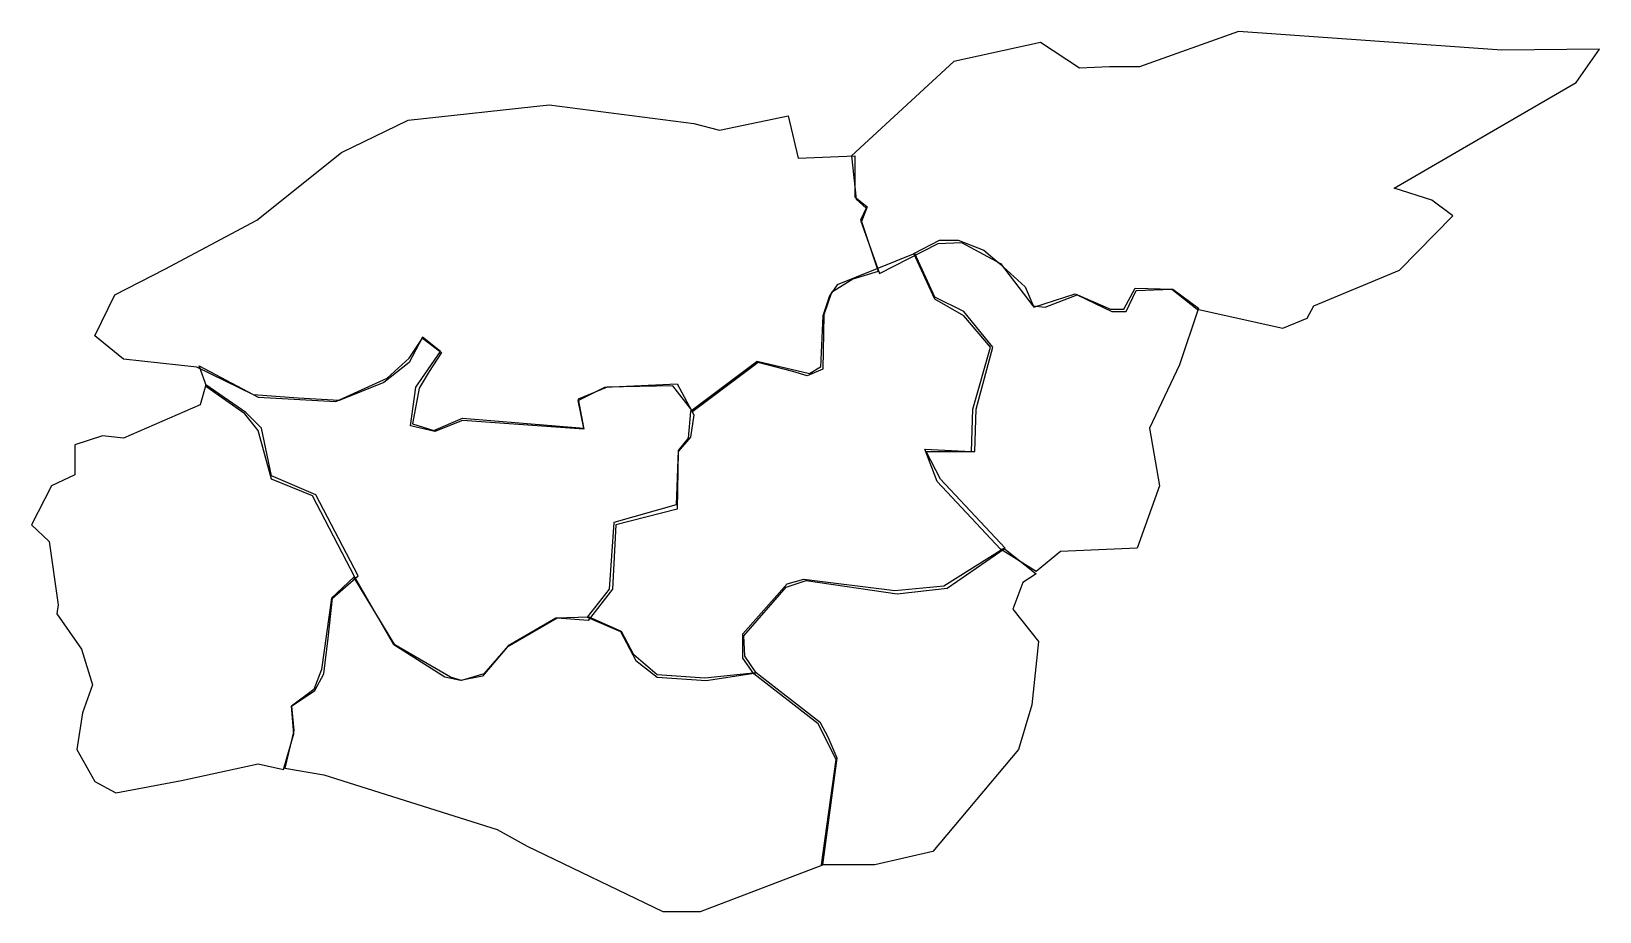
# Model space of a CAD drawing. Extents: x -322 to 484, y 15 to 467.
import ezdxf

# ---------------------------------------------------------------- set-up
doc = ezdxf.new("R2010")
doc.units = 0
doc.layers.add('Layer_1', color=7, linetype='CONTINUOUS')

msp = doc.modelspace()

# ---------------------------------------------------------------- linework, layer by layer
at = {"layer": 'Layer_1', "color": 7}
for points in [[(99.428568, 403.428572), (101.714288, 381.14286), (106.857144, 376.571428), (104, 370.285716), (113.714288, 342.85714), (144, 358.285716), (156, 358.85714), (176, 348.000004), (192.571432, 326.285716), (198.857144, 325.714284), (215.428568, 332.000004), (233.142856, 323.428572), (240.571432, 323.428572), (245.714288, 334.285716), (264, 334.85714), (277.142856, 324.571428), (321.142856, 314.85714), (333.714288, 320.000004), (337.142856, 326.285716), (381.142856, 344.571428), (408.571432, 372.571428), (397.714288, 380.571428), (378.285712, 386.85714), (472, 441.14286), (484, 458.285716), (433.714288, 457.714284), (298.285712, 467.428572), (247.428568, 449.14286), (232, 449.14286), (216.571432, 448.571428), (196.571432, 461.714284), (152, 452.000004), (99.428568, 403.428572)], [(-237.142856, 294.85714), (-274.857144, 298.85714), (-289.714288, 310.85714), (-279.428568, 332.000004), (-253.714288, 345.14286), (-206.285712, 370.285716), (-162.857144, 405.14286), (-128.571432, 421.714284), (-56, 429.714284), (18.285714, 420.000004), (31.428571, 416.571428), (66.857143, 424.000004), (72, 402.285716), (101.142856, 403.428572), (101.142856, 382.285716), (107.428568, 377.14286), (104.571432, 369.714284), (113.142856, 344.000004), (100, 340.000004), (89.142856, 333.14286), (85.142856, 321.714284), (84.571432, 293.714284), (76.571429, 290.285716), (69.142858, 292.571428), (51.428571, 297.14286), (17.714286, 272.000004), (7.428571, 285.14286), (-26.285714, 284.571428), (-41.142857, 278.285716), (-38.285714, 262.85714), (-100.571432, 267.428572), (-114.857144, 261.714284), (-127.428568, 264.571428), (-124.571432, 284.571428), (-112, 302.85714), (-121.142856, 310.285716), (-128, 297.14286), (-141.142856, 286.85714), (-164, 277.714284), (-185.142856, 278.85714), (-208, 280.571428), (-237.142856, 294.85714)], [(194.285712, 189.714284), (176, 201.14286), (143.428568, 236.000004), (137.142856, 252.571428), (161.142856, 251.428572), (161.714288, 273.14286), (170.857144, 305.14286), (157.142856, 321.14286), (142.285712, 329.714284), (131.428568, 353.14286), (144.571432, 360.000004), (154.285712, 360.000004), (167.428568, 354.85714), (175.428568, 348.000004), (188.571432, 336.000004), (193.142856, 325.714284), (214.285712, 332.571428), (232.571432, 324.571428), (239.428568, 324.571428), (245.142856, 335.428572), (264.571432, 334.85714), (277.714288, 325.14286), (268, 296.000004), (252.571432, 263.428572), (257.714288, 233.714284), (246.285712, 201.714284), (206.857144, 200.000004), (194.285712, 189.714284)], [(50.285714, 137.714284), (44.571429, 146.285716), (44, 156.571428), (65.714286, 181.714284), (76, 185.14286), (122.857144, 178.285716), (148.571432, 181.14286), (178.285712, 201.714284), (145.142856, 237.14286), (137.714288, 251.428572), (162.857144, 251.428572), (163.428568, 273.14286), (172, 305.14286), (157.142856, 323.428572), (142.285712, 330.85714), (132, 353.14286), (92, 337.14286), (88, 331.428572), (84.571432, 321.14286), (83.428568, 294.85714), (77.714286, 291.428572), (50.857143, 297.714284), (16.571429, 272.000004), (15.428571, 258.285716), (10.285714, 252.000004), (9.142857, 224.000004), (-22.857143, 214.85714), (-25.142857, 180.571428), (-36.571429, 166.285716), (-19.428571, 158.85714), (-11.428571, 144.000004), (-0.571429, 135.428572), (24.571429, 133.714284), (50.285714, 137.714284)], [(-236, 295.428572), (-205.714288, 279.428572), (-165.714288, 277.14286), (-139.428568, 289.14286), (-128, 299.428572), (-121.142856, 309.714284), (-111.428568, 302.285716), (-117.714288, 292.571428), (-122.857144, 284.000004), (-126.285712, 265.714284), (-115.428568, 262.285716), (-100.571432, 268.571428), (-38.285714, 263.428572), (-41.142857, 277.714284), (-27.428571, 284.571428), (9.714286, 286.285716), (18.285714, 270.285716), (16.571429, 258.85714), (10.285714, 251.428572), (9.714286, 221.714284), (-21.714286, 213.714284), (-23.428571, 180.571428), (-36, 164.571428), (-52, 165.714284), (-77.714286, 150.85714), (-90.285712, 136.000004), (-101.714288, 133.714284), (-109.714288, 135.428572), (-136, 152.000004), (-156, 186.85714), (-177.714288, 228.571428), (-198.857144, 237.14286), (-205.714288, 262.285716), (-212.571432, 270.85714), (-232, 284.571428), (-236, 295.428572)], [(-192.571432, 88.000004), (-187.428568, 106.285716), (-188.571432, 120.571428), (-176.571432, 128.571428), (-172, 137.14286), (-169.714288, 155.428572), (-167.428568, 176.000004), (-154.285712, 187.428572), (-176, 229.14286), (-198.857144, 238.85714), (-204, 263.428572), (-212, 271.428572), (-232.571432, 285.714284), (-235.428568, 275.428572), (-274.857144, 258.285716), (-285.714288, 259.428572), (-300, 254.85714), (-300, 239.428572), (-312, 233.714284), (-322.285712, 213.714284), (-313.142856, 205.14286), (-308.571432, 172.571428), (-309.142856, 168.000004), (-296.571432, 149.714284), (-290.857144, 131.428572), (-296, 117.14286), (-298.857144, 98.285716), (-289.714288, 81.714284), (-278.857144, 76.000004), (-245.142856, 82.285716), (-205.714288, 90.85714), (-192.571432, 88.000004)], [(84, 38.857124), (91.428568, 93.14286), (82.285712, 111.428572), (49.142857, 137.14286), (43.428571, 145.14286), (43.428571, 157.714284), (66.285714, 183.428572), (74.857143, 185.714284), (121.714288, 180.000004), (146.857144, 182.285716), (177.714288, 201.714284), (194.285712, 188.571428), (187.428568, 184.000004), (182.285712, 170.285716), (195.428568, 153.714284), (192, 121.14286), (185.142856, 98.285716), (141.142856, 45.714284), (111.428568, 38.857124), (84, 38.857124)], [(-156.571432, 186.85714), (-168, 176.000004), (-173.142856, 139.428572), (-177.142856, 129.14286), (-188.571432, 120.571428), (-187.428568, 108.000004), (-192, 88.571428), (-172, 85.14286), (-82.857144, 57.14286), (-67.428571, 48.571428), (2.285714, 14.857124), (21.714286, 14.857124), (84.571432, 38.857124), (92, 93.714284), (87.428568, 104.571428), (83.428568, 112.000004), (50.285714, 137.714284), (24, 134.85714), (-0.571429, 136.571428), (-12.571429, 146.85714), (-18.857143, 158.85714), (-35.428571, 166.285716), (-52.571429, 165.714284), (-77.142858, 151.428572), (-89.714288, 137.14286), (-101.142856, 133.714284), (-106.857144, 135.428572), (-135.428568, 152.000004), (-156.571432, 186.85714)]]:
    msp.add_lwpolyline(points, close=True, dxfattribs=at)

doc.saveas('drawing.dxf')
